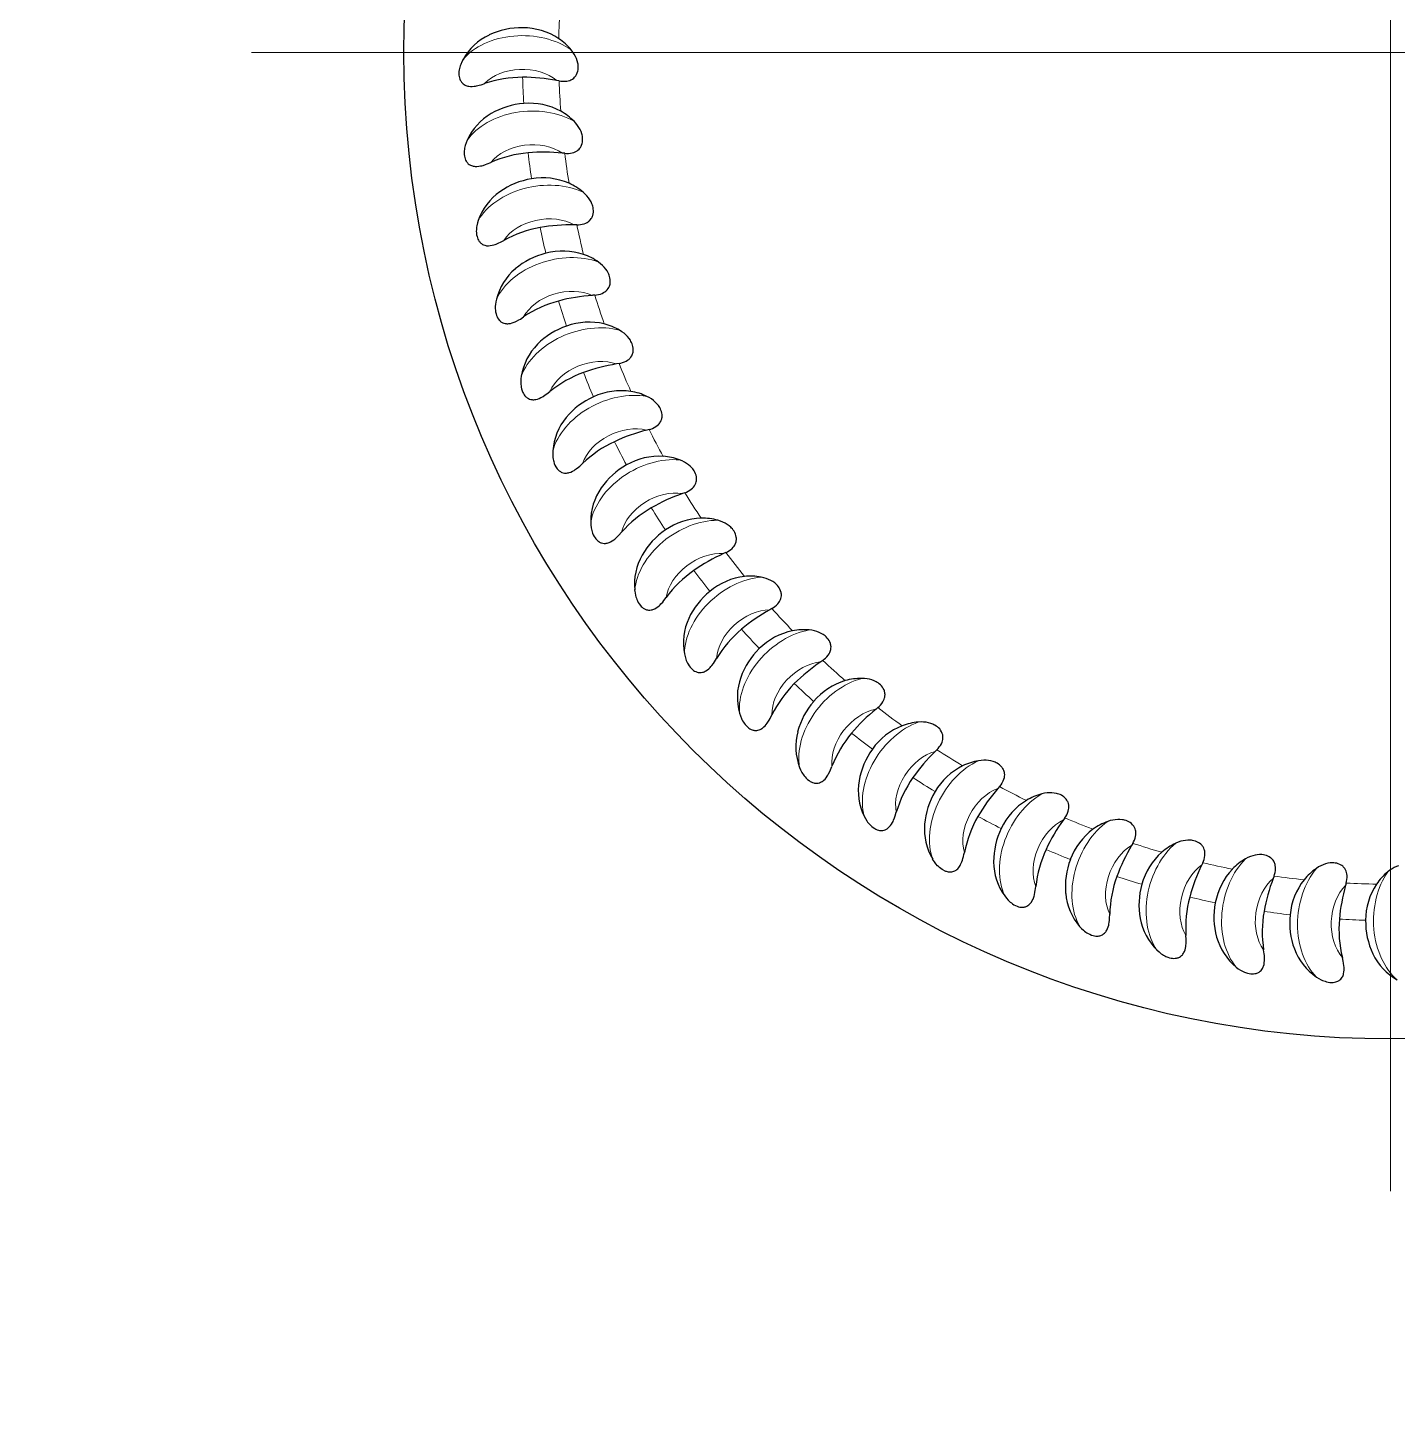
# Model space of a CAD drawing. Extents: x 89 to 647, y -82 to 440.
# Drawn here: x 433.11 to 479.1, y 183.34 to 229.93 of the extents above; entities that cross this region are included whole.
import ezdxf

# ---------------------------------------------------------------- set-up
doc = ezdxf.new("R2010")
doc.units = 0
doc.header["$LTSCALE"] = 7
doc.header["$MEASUREMENT"] = 0
doc.linetypes.add('DASHDOT', pattern=[18.5, 12, -3, 0.5, -3])
doc.layers.get('0').update_dxf_attribs({"linetype": 'CONTINUOUS', "lineweight": 15})

msp = doc.modelspace()

# ---------------------------------------------------------------- linework, layer by layer
at = {"color": 7, "linetype": 'DASHDOT', "lineweight": 13}
for p, q in [((478.872, 274.861), (478.872, 183.341)), ((524.632, 229.101), (433.112, 229.101))]:
    msp.add_line(p, q, dxfattribs=at)
at = {"color": 7, "lineweight": 30, "ltscale": 0.002044}
for p, q in [((450.959, 228.146), (450.879, 228.16)), ((451.149, 225.717), (451.067, 225.724)), ((459.81, 208.688), (459.743, 208.641)), ((461.662, 207.104), (461.599, 207.052)), ((465.743, 204.45), (465.691, 204.387)), ((467.941, 203.4), (467.895, 203.332))]:
    msp.add_line(p, q, dxfattribs=at)
at = {"color": 7, "lineweight": 30, "ltscale": 0.002045}
for p, q in [((451.549, 223.313), (451.467, 223.313)), ((452.158, 220.954), (452.076, 220.947)), ((452.969, 218.657), (452.889, 218.642)), ((455.177, 214.317), (455.1, 214.289)), ((456.555, 212.308), (456.481, 212.274)), ((458.104, 210.427), (458.033, 210.386)), ((470.223, 202.545), (470.182, 202.474)), ((472.57, 201.892), (472.536, 201.818)), ((474.966, 201.446), (474.938, 201.369)), ((477.391, 201.211), (477.37, 201.132))]:
    msp.add_line(p, q, dxfattribs=at)
at = {"color": 7, "lineweight": 30, "ltscale": 0.002046}
for p, q in [((453.978, 216.439), (453.899, 216.417)), ((463.644, 205.688), (463.587, 205.63))]:
    msp.add_line(p, q, dxfattribs=at)
at = {"color": 7, "lineweight": 30}
for points in [[(447.73, 228.869), (447.687, 228.787), (447.651, 228.702), (447.635, 228.657), (447.622, 228.613), (447.611, 228.568), (447.602, 228.523), (447.594, 228.462), (447.591, 228.4), (447.593, 228.34), (447.599, 228.295), (447.608, 228.252), (447.621, 228.21), (447.638, 228.17), (447.651, 228.146), (447.666, 228.122), (447.682, 228.101), (447.699, 228.081), (447.73, 228.051), (447.764, 228.026), (447.801, 228.005), (447.829, 227.993), (447.859, 227.983), (447.889, 227.975), (447.92, 227.969), (447.98, 227.963), (448.04, 227.963), (448.1, 227.968), (448.144, 227.974), (448.187, 227.982), (448.272, 228.002), (448.334, 228.019), (448.457, 228.059)], [(450.959, 228.146), (451.019, 228.138), (451.081, 228.134), (451.147, 228.134), (451.211, 228.14), (451.265, 228.151), (451.313, 228.165), (451.353, 228.181), (451.381, 228.196), (451.405, 228.211), (451.446, 228.241), (451.478, 228.271), (451.497, 228.293), (451.513, 228.315), (451.53, 228.34), (451.545, 228.367), (451.568, 228.418), (451.583, 228.469), (451.593, 228.52), (451.598, 228.57), (451.599, 228.621), (451.596, 228.671), (451.592, 228.709), (451.585, 228.747), (451.565, 228.824), (451.539, 228.897), (451.506, 228.97), (451.465, 229.043), (451.417, 229.116), (451.361, 229.189)], [(451.149, 225.717), (451.208, 225.714), (451.271, 225.715), (451.337, 225.721), (451.4, 225.733), (451.453, 225.748), (451.499, 225.767), (451.538, 225.786), (451.564, 225.803), (451.587, 225.82), (451.625, 225.854), (451.654, 225.887), (451.671, 225.91), (451.686, 225.933), (451.701, 225.96), (451.713, 225.988), (451.731, 226.041), (451.742, 226.093), (451.748, 226.145), (451.748, 226.195), (451.745, 226.246), (451.738, 226.295), (451.73, 226.333), (451.72, 226.37), (451.693, 226.445), (451.661, 226.516), (451.621, 226.586), (451.575, 226.655), (451.52, 226.723), (451.458, 226.791)], [(447.868, 226.156), (447.833, 226.07), (447.804, 225.982), (447.793, 225.937), (447.783, 225.891), (447.776, 225.845), (447.771, 225.8), (447.768, 225.738), (447.771, 225.677), (447.778, 225.616), (447.788, 225.572), (447.801, 225.53), (447.818, 225.489), (447.838, 225.451), (447.853, 225.428), (447.87, 225.406), (447.887, 225.386), (447.907, 225.367), (447.94, 225.341), (447.976, 225.319), (448.014, 225.302), (448.044, 225.292), (448.074, 225.284), (448.105, 225.279), (448.137, 225.275), (448.196, 225.275), (448.256, 225.28), (448.316, 225.29), (448.359, 225.3), (448.401, 225.311), (448.485, 225.339), (448.545, 225.362), (448.663, 225.412)], [(451.549, 223.313), (451.609, 223.316), (451.671, 223.323), (451.736, 223.334), (451.798, 223.351), (451.85, 223.371), (451.894, 223.393), (451.931, 223.417), (451.956, 223.436), (451.977, 223.454), (452.012, 223.491), (452.038, 223.527), (452.053, 223.551), (452.066, 223.576), (452.078, 223.604), (452.088, 223.632), (452.101, 223.687), (452.108, 223.74), (452.109, 223.792), (452.105, 223.842), (452.097, 223.892), (452.085, 223.941), (452.074, 223.978), (452.061, 224.014), (452.028, 224.086), (451.99, 224.154), (451.944, 224.22), (451.892, 224.285), (451.832, 224.349), (451.764, 224.41)], [(448.243, 223.465), (448.215, 223.377), (448.194, 223.286), (448.187, 223.24), (448.181, 223.193), (448.178, 223.148), (448.177, 223.102), (448.18, 223.04), (448.187, 222.979), (448.2, 222.92), (448.214, 222.877), (448.231, 222.835), (448.251, 222.797), (448.274, 222.76), (448.291, 222.739), (448.31, 222.718), (448.329, 222.7), (448.35, 222.683), (448.385, 222.659), (448.423, 222.64), (448.463, 222.627), (448.493, 222.619), (448.524, 222.614), (448.556, 222.612), (448.587, 222.611), (448.647, 222.616), (448.706, 222.626), (448.765, 222.641), (448.806, 222.655), (448.847, 222.67), (448.928, 222.705), (448.986, 222.733), (449.1, 222.793)], [(452.158, 220.954), (452.217, 220.962), (452.279, 220.974), (452.342, 220.991), (452.402, 221.014), (452.452, 221.038), (452.494, 221.064), (452.528, 221.09), (452.552, 221.111), (452.572, 221.132), (452.603, 221.172), (452.626, 221.209), (452.639, 221.235), (452.649, 221.26), (452.659, 221.29), (452.666, 221.319), (452.675, 221.374), (452.677, 221.428), (452.673, 221.479), (452.665, 221.529), (452.653, 221.578), (452.637, 221.626), (452.623, 221.662), (452.606, 221.697), (452.567, 221.766), (452.523, 221.83), (452.472, 221.892), (452.414, 221.952), (452.349, 222.01), (452.276, 222.065)], [(448.851, 220.817), (448.831, 220.727), (448.818, 220.635), (448.814, 220.588), (448.813, 220.541), (448.814, 220.495), (448.817, 220.449), (448.825, 220.388), (448.838, 220.328), (448.856, 220.27), (448.873, 220.228), (448.893, 220.189), (448.917, 220.152), (448.943, 220.118), (448.962, 220.098), (448.982, 220.079), (449.003, 220.062), (449.025, 220.047), (449.063, 220.027), (449.102, 220.011), (449.143, 220.001), (449.174, 219.996), (449.205, 219.994), (449.236, 219.994), (449.268, 219.996), (449.327, 220.006), (449.385, 220.021), (449.442, 220.042), (449.482, 220.059), (449.522, 220.078), (449.599, 220.119), (449.655, 220.152), (449.763, 220.222)], [(452.969, 218.657), (453.028, 218.67), (453.088, 218.687), (453.15, 218.71), (453.208, 218.737), (453.255, 218.766), (453.295, 218.795), (453.327, 218.825), (453.348, 218.848), (453.366, 218.87), (453.394, 218.912), (453.414, 218.952), (453.424, 218.979), (453.432, 219.005), (453.439, 219.035), (453.444, 219.064), (453.448, 219.12), (453.445, 219.174), (453.437, 219.225), (453.425, 219.274), (453.408, 219.322), (453.388, 219.368), (453.371, 219.402), (453.352, 219.436), (453.307, 219.501), (453.257, 219.561), (453.201, 219.618), (453.138, 219.673), (453.068, 219.725), (452.99, 219.774)], [(449.687, 218.232), (449.675, 218.14), (449.67, 218.047), (449.671, 218), (449.673, 217.954), (449.678, 217.908), (449.685, 217.863), (449.699, 217.802), (449.717, 217.744), (449.74, 217.687), (449.761, 217.647), (449.784, 217.61), (449.811, 217.575), (449.84, 217.543), (449.861, 217.525), (449.882, 217.508), (449.905, 217.493), (449.928, 217.48), (449.967, 217.463), (450.008, 217.451), (450.049, 217.444), (450.08, 217.442), (450.112, 217.443), (450.143, 217.446), (450.174, 217.451), (450.232, 217.465), (450.288, 217.486), (450.344, 217.511), (450.382, 217.532), (450.42, 217.554), (450.494, 217.602), (450.546, 217.64), (450.648, 217.719)], [(453.978, 216.439), (454.035, 216.457), (454.094, 216.479), (454.153, 216.507), (454.209, 216.54), (454.253, 216.572), (454.29, 216.605), (454.32, 216.637), (454.339, 216.662), (454.355, 216.686), (454.379, 216.73), (454.395, 216.772), (454.403, 216.799), (454.409, 216.826), (454.414, 216.856), (454.416, 216.886), (454.414, 216.942), (454.407, 216.995), (454.395, 217.046), (454.378, 217.094), (454.358, 217.14), (454.334, 217.184), (454.313, 217.216), (454.291, 217.248), (454.241, 217.309), (454.186, 217.365), (454.125, 217.417), (454.057, 217.466), (453.983, 217.512), (453.901, 217.554)], [(450.745, 215.73), (450.741, 215.637), (450.745, 215.544), (450.749, 215.498), (450.756, 215.451), (450.765, 215.406), (450.776, 215.362), (450.794, 215.303), (450.817, 215.246), (450.845, 215.192), (450.87, 215.154), (450.896, 215.118), (450.926, 215.086), (450.958, 215.057), (450.98, 215.04), (451.003, 215.026), (451.027, 215.013), (451.051, 215.002), (451.091, 214.988), (451.133, 214.98), (451.175, 214.977), (451.206, 214.977), (451.237, 214.981), (451.268, 214.986), (451.299, 214.994), (451.355, 215.014), (451.41, 215.039), (451.462, 215.069), (451.499, 215.093), (451.535, 215.118), (451.604, 215.172), (451.653, 215.215), (451.747, 215.302)], [(455.177, 214.317), (455.232, 214.34), (455.288, 214.368), (455.345, 214.401), (455.397, 214.438), (455.439, 214.474), (455.473, 214.51), (455.499, 214.545), (455.517, 214.571), (455.53, 214.596), (455.55, 214.643), (455.563, 214.685), (455.568, 214.713), (455.572, 214.74), (455.574, 214.771), (455.573, 214.801), (455.567, 214.857), (455.555, 214.909), (455.539, 214.958), (455.518, 215.004), (455.493, 215.049), (455.466, 215.091), (455.443, 215.121), (455.418, 215.151), (455.362, 215.207), (455.303, 215.258), (455.238, 215.305), (455.166, 215.348), (455.088, 215.387), (455.003, 215.421)], [(456.555, 212.308), (456.608, 212.336), (456.662, 212.368), (456.716, 212.406), (456.765, 212.448), (456.803, 212.488), (456.834, 212.527), (456.857, 212.563), (456.872, 212.591), (456.883, 212.617), (456.899, 212.665), (456.908, 212.709), (456.911, 212.737), (456.912, 212.764), (456.911, 212.795), (456.908, 212.825), (456.897, 212.88), (456.881, 212.931), (456.86, 212.978), (456.835, 213.023), (456.807, 213.064), (456.776, 213.104), (456.75, 213.132), (456.723, 213.16), (456.663, 213.211), (456.599, 213.256), (456.53, 213.297), (456.455, 213.334), (456.374, 213.366), (456.286, 213.393)], [(452.018, 213.329), (452.022, 213.237), (452.033, 213.144), (452.042, 213.098), (452.053, 213.053), (452.065, 213.008), (452.08, 212.965), (452.104, 212.908), (452.132, 212.853), (452.164, 212.802), (452.192, 212.766), (452.222, 212.733), (452.254, 212.704), (452.288, 212.678), (452.312, 212.663), (452.336, 212.65), (452.36, 212.639), (452.386, 212.631), (452.427, 212.621), (452.469, 212.616), (452.511, 212.616), (452.542, 212.62), (452.573, 212.626), (452.603, 212.634), (452.633, 212.644), (452.687, 212.669), (452.74, 212.699), (452.79, 212.733), (452.824, 212.76), (452.857, 212.789), (452.922, 212.849), (452.967, 212.895), (453.053, 212.99)], [(458.104, 210.427), (458.154, 210.459), (458.205, 210.496), (458.255, 210.539), (458.3, 210.585), (458.335, 210.627), (458.362, 210.669), (458.382, 210.707), (458.394, 210.736), (458.404, 210.763), (458.415, 210.813), (458.42, 210.857), (458.421, 210.885), (458.42, 210.913), (458.416, 210.943), (458.41, 210.973), (458.395, 211.026), (458.374, 211.076), (458.349, 211.121), (458.32, 211.163), (458.289, 211.202), (458.254, 211.239), (458.226, 211.265), (458.196, 211.29), (458.132, 211.336), (458.065, 211.375), (457.992, 211.41), (457.914, 211.44), (457.831, 211.465), (457.741, 211.484)], [(453.494, 211.049), (453.507, 210.957), (453.526, 210.866), (453.539, 210.821), (453.553, 210.776), (453.57, 210.733), (453.588, 210.691), (453.617, 210.637), (453.65, 210.585), (453.686, 210.536), (453.717, 210.503), (453.749, 210.473), (453.784, 210.446), (453.821, 210.423), (453.845, 210.411), (453.871, 210.4), (453.896, 210.391), (453.922, 210.385), (453.964, 210.378), (454.006, 210.377), (454.048, 210.382), (454.079, 210.388), (454.109, 210.396), (454.138, 210.407), (454.167, 210.42), (454.219, 210.449), (454.269, 210.484), (454.315, 210.522), (454.347, 210.552), (454.378, 210.583), (454.437, 210.649), (454.478, 210.699), (454.555, 210.801)], [(459.81, 208.688), (459.857, 208.725), (459.905, 208.766), (459.951, 208.812), (459.992, 208.862), (460.023, 208.908), (460.047, 208.951), (460.063, 208.991), (460.073, 209.021), (460.08, 209.049), (460.087, 209.099), (460.088, 209.144), (460.086, 209.172), (460.083, 209.199), (460.076, 209.229), (460.068, 209.258), (460.048, 209.311), (460.023, 209.358), (459.994, 209.401), (459.962, 209.44), (459.927, 209.476), (459.889, 209.51), (459.859, 209.533), (459.827, 209.556), (459.759, 209.596), (459.689, 209.629), (459.614, 209.658), (459.533, 209.681), (459.448, 209.698), (459.357, 209.71)], [(455.164, 208.905), (455.185, 208.815), (455.212, 208.726), (455.228, 208.682), (455.247, 208.639), (455.267, 208.598), (455.289, 208.558), (455.322, 208.506), (455.359, 208.457), (455.4, 208.412), (455.433, 208.381), (455.469, 208.354), (455.506, 208.33), (455.544, 208.311), (455.57, 208.3), (455.596, 208.292), (455.622, 208.286), (455.648, 208.281), (455.691, 208.279), (455.733, 208.281), (455.774, 208.289), (455.804, 208.298), (455.833, 208.309), (455.862, 208.323), (455.889, 208.338), (455.939, 208.371), (455.985, 208.41), (456.028, 208.453), (456.057, 208.485), (456.085, 208.519), (456.138, 208.589), (456.174, 208.643), (456.243, 208.752)], [(461.662, 207.104), (461.706, 207.145), (461.749, 207.19), (461.791, 207.24), (461.828, 207.294), (461.855, 207.342), (461.874, 207.387), (461.888, 207.429), (461.895, 207.459), (461.899, 207.488), (461.902, 207.538), (461.899, 207.582), (461.895, 207.611), (461.889, 207.637), (461.88, 207.667), (461.869, 207.695), (461.844, 207.745), (461.815, 207.79), (461.783, 207.83), (461.748, 207.867), (461.71, 207.9), (461.669, 207.93), (461.637, 207.951), (461.603, 207.97), (461.532, 208.004), (461.459, 208.031), (461.382, 208.053), (461.3, 208.069), (461.213, 208.079), (461.121, 208.083)], [(457.015, 206.916), (457.043, 206.828), (457.078, 206.742), (457.098, 206.699), (457.12, 206.658), (457.144, 206.619), (457.169, 206.581), (457.207, 206.532), (457.248, 206.486), (457.293, 206.445), (457.329, 206.417), (457.366, 206.393), (457.405, 206.373), (457.445, 206.357), (457.471, 206.349), (457.498, 206.343), (457.524, 206.338), (457.551, 206.336), (457.594, 206.338), (457.636, 206.344), (457.676, 206.355), (457.705, 206.367), (457.733, 206.38), (457.76, 206.396), (457.786, 206.414), (457.833, 206.452), (457.875, 206.494), (457.915, 206.54), (457.941, 206.575), (457.966, 206.611), (458.012, 206.686), (458.044, 206.742), (458.102, 206.857)], [(463.644, 205.688), (463.685, 205.732), (463.724, 205.781), (463.762, 205.835), (463.794, 205.891), (463.816, 205.941), (463.832, 205.988), (463.841, 206.031), (463.845, 206.062), (463.847, 206.09), (463.846, 206.141), (463.839, 206.185), (463.832, 206.213), (463.824, 206.239), (463.813, 206.267), (463.8, 206.295), (463.77, 206.342), (463.738, 206.385), (463.702, 206.422), (463.663, 206.455), (463.623, 206.485), (463.58, 206.511), (463.546, 206.529), (463.511, 206.545), (463.437, 206.573), (463.362, 206.594), (463.283, 206.609), (463.199, 206.617), (463.112, 206.62), (463.02, 206.615)], [(459.032, 205.095), (459.067, 205.01), (459.109, 204.927), (459.133, 204.887), (459.159, 204.848), (459.186, 204.81), (459.215, 204.775), (459.256, 204.729), (459.301, 204.687), (459.35, 204.65), (459.387, 204.626), (459.427, 204.605), (459.467, 204.588), (459.509, 204.576), (459.536, 204.57), (459.563, 204.566), (459.59, 204.564), (459.616, 204.565), (459.659, 204.57), (459.7, 204.58), (459.739, 204.594), (459.767, 204.608), (459.794, 204.624), (459.82, 204.642), (459.844, 204.662), (459.887, 204.704), (459.925, 204.75), (459.961, 204.8), (459.984, 204.837), (460.005, 204.875), (460.045, 204.953), (460.072, 205.012), (460.12, 205.131)], [(465.784, 205.143), (465.747, 205.177), (465.708, 205.207), (465.667, 205.233), (465.634, 205.251), (465.601, 205.267), (465.532, 205.293), (465.459, 205.314), (465.382, 205.328), (465.302, 205.336), (465.219, 205.337), (465.131, 205.332), (465.04, 205.319)], [(465.784, 205.143), (465.82, 205.102), (465.852, 205.056), (465.866, 205.03), (465.88, 205.001), (465.891, 204.971), (465.9, 204.938), (465.907, 204.897), (465.91, 204.851), (465.908, 204.797), (465.9, 204.749), (465.885, 204.694), (465.859, 204.631), (465.825, 204.568), (465.786, 204.508), (465.743, 204.45)], [(467.941, 203.4), (467.973, 203.45), (468.004, 203.505), (468.031, 203.564), (468.053, 203.625), (468.066, 203.679), (468.073, 203.728), (468.076, 203.771), (468.074, 203.803), (468.071, 203.831), (468.061, 203.88), (468.047, 203.923), (468.035, 203.949), (468.023, 203.973), (468.006, 203.999), (467.989, 204.024), (467.952, 204.066), (467.912, 204.102), (467.87, 204.132), (467.827, 204.158), (467.782, 204.18), (467.735, 204.199), (467.698, 204.211), (467.661, 204.221), (467.583, 204.235), (467.506, 204.242), (467.425, 204.243), (467.342, 204.237), (467.255, 204.225), (467.166, 204.204)], [(461.199, 203.457), (461.242, 203.375), (461.291, 203.297), (461.319, 203.259), (461.348, 203.222), (461.378, 203.187), (461.41, 203.154), (461.455, 203.112), (461.504, 203.075), (461.555, 203.042), (461.595, 203.021), (461.636, 203.004), (461.678, 202.99), (461.72, 202.981), (461.747, 202.978), (461.774, 202.977), (461.801, 202.977), (461.828, 202.98), (461.87, 202.988), (461.91, 203.002), (461.948, 203.02), (461.974, 203.036), (462, 203.055), (462.024, 203.075), (462.046, 203.097), (462.085, 203.142), (462.12, 203.191), (462.151, 203.244), (462.17, 203.283), (462.189, 203.323), (462.221, 203.404), (462.243, 203.465), (462.281, 203.588)], [(470.223, 202.545), (470.25, 202.598), (470.276, 202.655), (470.298, 202.717), (470.315, 202.779), (470.323, 202.834), (470.326, 202.883), (470.324, 202.926), (470.32, 202.958), (470.315, 202.986), (470.3, 203.034), (470.282, 203.075), (470.269, 203.1), (470.254, 203.123), (470.236, 203.148), (470.216, 203.171), (470.175, 203.209), (470.133, 203.241), (470.088, 203.268), (470.043, 203.29), (469.996, 203.308), (469.947, 203.323), (469.91, 203.331), (469.872, 203.338), (469.793, 203.346), (469.715, 203.346), (469.635, 203.34), (469.553, 203.327), (469.468, 203.307), (469.38, 203.279)], [(463.871, 201.642), (463.929, 201.616), (463.959, 201.606), (463.989, 201.597), (464.019, 201.591), (464.049, 201.587), (464.079, 201.585), (464.108, 201.585), (464.146, 201.589), (464.183, 201.597), (464.218, 201.609), (464.243, 201.62), (464.267, 201.633), (464.289, 201.647), (464.311, 201.663), (464.346, 201.694), (464.377, 201.73), (464.405, 201.768), (464.424, 201.798), (464.442, 201.83), (464.464, 201.876), (464.484, 201.924), (464.503, 201.978), (464.52, 202.034), (464.537, 202.102), (464.553, 202.17), (464.567, 202.239)], [(472.57, 201.892), (472.593, 201.947), (472.614, 202.006), (472.63, 202.07), (472.641, 202.134), (472.645, 202.188), (472.644, 202.238), (472.638, 202.281), (472.631, 202.312), (472.623, 202.339), (472.605, 202.386), (472.583, 202.425), (472.568, 202.449), (472.551, 202.471), (472.53, 202.494), (472.509, 202.515), (472.465, 202.55), (472.42, 202.578), (472.373, 202.601), (472.326, 202.619), (472.277, 202.633), (472.228, 202.643), (472.19, 202.648), (472.152, 202.652), (472.073, 202.653), (471.995, 202.646), (471.916, 202.633), (471.834, 202.613), (471.752, 202.585), (471.667, 202.55)], [(463.871, 201.642), (463.823, 201.669), (463.776, 201.701), (463.731, 201.736), (463.699, 201.764), (463.669, 201.794), (463.612, 201.857), (463.56, 201.925), (463.53, 201.969), (463.501, 202.015)], [(474.966, 201.446), (474.984, 201.503), (474.999, 201.564), (475.01, 201.629), (475.015, 201.693), (475.014, 201.748), (475.008, 201.797), (474.999, 201.84), (474.99, 201.87), (474.98, 201.896), (474.957, 201.942), (474.932, 201.979), (474.914, 202.001), (474.896, 202.021), (474.873, 202.042), (474.85, 202.061), (474.804, 202.092), (474.756, 202.117), (474.708, 202.135), (474.659, 202.149), (474.609, 202.159), (474.559, 202.165), (474.521, 202.167), (474.482, 202.167), (474.404, 202.161), (474.327, 202.148), (474.249, 202.127), (474.17, 202.1), (474.09, 202.065), (474.008, 202.023)], [(477.391, 201.211), (477.404, 201.269), (477.414, 201.331), (477.419, 201.397), (477.419, 201.461), (477.413, 201.516), (477.403, 201.565), (477.39, 201.606), (477.378, 201.635), (477.365, 201.661), (477.339, 201.704), (477.311, 201.738), (477.291, 201.759), (477.271, 201.778), (477.247, 201.797), (477.222, 201.814), (477.173, 201.84), (477.123, 201.861), (477.074, 201.875), (477.024, 201.885), (476.974, 201.89), (476.923, 201.891), (476.885, 201.89), (476.847, 201.886), (476.769, 201.874), (476.693, 201.854), (476.617, 201.827), (476.541, 201.793), (476.464, 201.752), (476.387, 201.702)], [(479.15, 201.794), (479.076, 201.768), (479.003, 201.734), (478.93, 201.694), (478.857, 201.646), (478.784, 201.589)], [(465.921, 200.778), (465.977, 200.705), (466.039, 200.636), (466.073, 200.603), (466.108, 200.572), (466.144, 200.543), (466.181, 200.516), (466.233, 200.483), (466.287, 200.454), (466.343, 200.431), (466.386, 200.417), (466.429, 200.407), (466.473, 200.401), (466.516, 200.4), (466.543, 200.401), (466.571, 200.404), (466.597, 200.41), (466.623, 200.417), (466.662, 200.433), (466.7, 200.453), (466.734, 200.477), (466.757, 200.498), (466.779, 200.52), (466.799, 200.545), (466.818, 200.57), (466.848, 200.621), (466.873, 200.676), (466.895, 200.733), (466.907, 200.775), (466.918, 200.817), (466.937, 200.903), (466.947, 200.967), (466.963, 201.094)], [(468.438, 199.757), (468.501, 199.689), (468.569, 199.626), (468.605, 199.596), (468.643, 199.568), (468.681, 199.542), (468.72, 199.518), (468.775, 199.49), (468.832, 199.466), (468.89, 199.448), (468.933, 199.438), (468.978, 199.432), (469.021, 199.43), (469.064, 199.432), (469.092, 199.436), (469.118, 199.442), (469.144, 199.449), (469.169, 199.459), (469.208, 199.478), (469.243, 199.501), (469.275, 199.528), (469.296, 199.551), (469.316, 199.575), (469.334, 199.601), (469.35, 199.628), (469.376, 199.682), (469.397, 199.738), (469.413, 199.797), (469.422, 199.84), (469.429, 199.883), (469.44, 199.97), (469.444, 200.035), (469.449, 200.163)], [(471.036, 198.959), (471.104, 198.897), (471.177, 198.84), (471.216, 198.813), (471.256, 198.789), (471.296, 198.766), (471.337, 198.746), (471.394, 198.723), (471.453, 198.704), (471.512, 198.69), (471.557, 198.684), (471.601, 198.682), (471.645, 198.684), (471.688, 198.69), (471.714, 198.696), (471.741, 198.704), (471.766, 198.714), (471.79, 198.726), (471.826, 198.748), (471.859, 198.774), (471.889, 198.804), (471.908, 198.829), (471.926, 198.855), (471.941, 198.882), (471.955, 198.91), (471.976, 198.966), (471.992, 199.024), (472.003, 199.084), (472.008, 199.127), (472.011, 199.171), (472.014, 199.259), (472.014, 199.324), (472.007, 199.452)], [(473.692, 198.391), (473.766, 198.335), (473.844, 198.284), (473.885, 198.261), (473.927, 198.24), (473.969, 198.221), (474.011, 198.205), (474.07, 198.186), (474.13, 198.173), (474.19, 198.165), (474.235, 198.163), (474.28, 198.164), (474.323, 198.17), (474.365, 198.18), (474.392, 198.188), (474.417, 198.198), (474.441, 198.21), (474.464, 198.224), (474.498, 198.249), (474.529, 198.279), (474.556, 198.311), (474.573, 198.337), (474.588, 198.364), (474.601, 198.393), (474.613, 198.422), (474.629, 198.48), (474.639, 198.539), (474.645, 198.6), (474.646, 198.643), (474.646, 198.687), (474.641, 198.775), (474.635, 198.839), (474.617, 198.966)], [(476.389, 198.056), (476.467, 198.007), (476.549, 197.963), (476.592, 197.944), (476.635, 197.927), (476.679, 197.912), (476.723, 197.899), (476.783, 197.886), (476.844, 197.877), (476.905, 197.874), (476.949, 197.876), (476.994, 197.882), (477.037, 197.891), (477.078, 197.904), (477.103, 197.915), (477.127, 197.928), (477.15, 197.942), (477.172, 197.957), (477.204, 197.986), (477.232, 198.017), (477.256, 198.052), (477.271, 198.079), (477.283, 198.108), (477.294, 198.137), (477.303, 198.168), (477.314, 198.226), (477.319, 198.286), (477.319, 198.347), (477.317, 198.391), (477.313, 198.434), (477.301, 198.521), (477.289, 198.585), (477.26, 198.71)]]:
    msp.add_lwpolyline(points, dxfattribs=at)
msp.add_circle((478.872, 229.101), 33.125, dxfattribs=at)
at = {"color": 7, "lineweight": 13}
for radius, start, end in [(27.929, 176.9596, 179.0478), (29.151, 181.6342, 183.3658), (27.929, 181.9596, 184.0478), (29.151, 186.6343, 188.3658), (27.929, 186.9596, 189.0478), (29.151, 191.6343, 193.3658), (27.929, 191.9596, 194.0478), (27.929, 196.9596, 199.0478), (29.151, 196.6343, 198.3658), (27.929, 201.9596, 204.0478), (29.151, 201.6343, 203.3658), (27.929, 206.9596, 209.0478), (29.151, 206.6342, 208.3658), (27.929, 211.9596, 214.0478), (29.151, 211.6342, 213.3658), (27.929, 216.9596, 219.0478), (29.151, 216.6342, 218.3658), (27.929, 221.9596, 224.0478), (29.151, 221.6342, 223.3658), (27.929, 226.9596, 229.0478), (29.151, 226.6342, 228.3658), (27.929, 231.9596, 234.0478), (29.151, 231.6342, 233.3658), (27.929, 236.9596, 239.0478), (29.151, 236.6342, 238.3658), (27.929, 241.9596, 244.0478), (29.151, 241.6342, 243.3658), (27.929, 246.9596, 249.0478), (29.151, 246.6342, 248.3658), (27.929, 251.9596, 254.0478), (27.929, 256.9596, 259.0478), (29.151, 251.6342, 253.3658), (27.929, 261.9596, 264.0478), (27.929, 266.9596, 269.0478), (29.151, 256.6342, 258.3658), (29.151, 261.6342, 263.3658), (29.151, 266.6342, 268.3658)]:
    msp.add_arc((478.872, 229.101), radius, start, end, dxfattribs=at)
at = {"color": 7, "lineweight": 30}
for centre, radius, start, end in [((449.693, 227.372), 2.56, 89.1003, 115.0846), ((449.726, 227.715), 2.217, 56.5782, 89.8214), ((449.455, 227.9), 1.979, 115.3509, 150.6827), ((449.858, 227.952), 1.947, 39.4451, 55.9675), ((449.729, 224.326), 3.943, 89.944, 108.8238), ((449.731, 222.209), 6.061, 79.0817, 89.9804), ((449.955, 224.836), 2.559, 94.1091, 120.1046), ((449.958, 225.18), 2.217, 61.572, 94.8178), ((449.672, 225.341), 1.979, 120.3509, 155.6827), ((450.068, 225.428), 1.947, 44.4451, 60.9675), ((450.256, 221.804), 3.943, 94.944, 113.8238), ((450.442, 219.695), 6.061, 84.0817, 94.9804), ((450.436, 222.331), 2.56, 99.1003, 125.0846), ((450.409, 222.675), 2.217, 66.5782, 99.8214), ((450.498, 222.931), 1.947, 49.4451, 65.9675), ((450.112, 222.809), 1.981, 125.3715, 160.6704), ((451.001, 219.338), 3.943, 99.944, 118.8238), ((451.37, 217.253), 6.061, 89.0817, 99.9804), ((451.135, 219.878), 2.56, 104.1003, 130.0846), ((451.078, 220.219), 2.217, 71.5782, 104.8214), ((451.144, 220.482), 1.947, 54.4451, 70.9675), ((450.769, 220.327), 1.979, 130.3509, 165.6827), ((452.508, 214.901), 6.061, 94.0817, 104.9804), ((451.958, 216.946), 3.943, 104.944, 123.8238), ((452.044, 217.496), 2.56, 109.1003, 135.0846), ((451.958, 217.83), 2.217, 76.5782, 109.8214), ((452, 218.098), 1.947, 59.4451, 75.9675), ((451.642, 217.911), 1.981, 135.3715, 170.6704), ((453.845, 212.658), 6.061, 99.0817, 109.9804), ((453.12, 214.647), 3.943, 109.944, 128.8238), ((453.043, 215.527), 2.217, 81.5782, 114.8214), ((453.062, 215.798), 1.947, 64.4451, 80.9675), ((453.157, 215.202), 2.56, 114.1003, 140.0846), ((452.721, 215.58), 1.981, 140.3715, 175.6704), ((455.374, 210.539), 6.061, 104.0817, 114.9804), ((454.477, 212.457), 3.943, 114.944, 133.8238), ((454.324, 213.327), 2.217, 86.5782, 119.8214), ((454.319, 213.599), 1.947, 69.4451, 85.9675), ((454.466, 213.015), 2.559, 119.1091, 145.1046), ((453.999, 213.352), 1.981, 145.3715, 180.6704), ((457.081, 208.562), 6.061, 109.0817, 119.9804), ((456.021, 210.394), 3.943, 119.944, 138.8238), ((455.792, 211.248), 2.217, 91.5782, 124.8214), ((455.764, 211.518), 1.947, 74.4451, 90.9675), ((455.962, 210.948), 2.56, 124.1003, 150.0846), ((455.464, 211.245), 1.979, 150.3509, 185.6827), ((458.954, 206.74), 6.061, 114.0817, 124.9804), ((457.738, 208.474), 3.943, 124.944, 143.8238), ((457.436, 209.304), 2.217, 96.572, 129.8178), ((457.384, 209.571), 1.947, 79.4451, 95.9674), ((457.631, 209.02), 2.56, 129.1003, 155.0846), ((460.979, 205.09), 6.061, 119.0817, 129.9804), ((457.11, 209.272), 1.979, 155.3509, 190.6827), ((459.616, 206.71), 3.943, 129.944, 148.8238), ((459.243, 207.511), 2.217, 101.5782, 134.8214), ((459.168, 207.772), 1.947, 84.4451, 100.9675), ((459.462, 207.245), 2.56, 134.1003, 160.0846), ((463.14, 203.621), 6.061, 124.0817, 134.9804), ((458.92, 207.451), 1.979, 160.3509, 195.6827), ((461.641, 205.117), 3.943, 134.944, 153.8238), ((461.199, 205.883), 2.217, 106.5782, 139.8214), ((461.102, 206.136), 1.947, 89.4451, 105.9675), ((461.441, 205.636), 2.56, 139.1003, 165.0846), ((465.42, 202.347), 6.061, 129.0817, 139.9804), ((463.29, 204.431), 2.217, 111.5782, 144.8214), ((463.171, 204.675), 1.947, 94.4451, 110.9675), ((460.883, 205.794), 1.979, 165.3509, 200.6827), ((463.797, 203.707), 3.943, 139.944, 158.8239), ((463.552, 204.206), 2.56, 144.1003, 170.0846), ((467.803, 201.276), 6.061, 134.0817, 144.9804), ((465.499, 203.166), 2.217, 116.5782, 149.8214), ((465.36, 203.399), 1.947, 99.4451, 115.9675), ((462.985, 204.316), 1.981, 170.3715, 205.6704), ((466.068, 202.489), 3.943, 144.944, 163.8238), ((465.78, 202.966), 2.56, 149.1003, 175.0846), ((470.27, 200.418), 6.061, 139.0817, 149.9804), ((467.651, 202.319), 1.947, 104.4451, 120.9675), ((467.811, 202.1), 2.217, 121.5782, 154.8214), ((465.204, 203.025), 1.979, 175.3509, 210.6827), ((468.436, 201.475), 3.943, 149.944, 168.8238), ((472.803, 199.777), 6.061, 144.0817, 154.9804), ((470.028, 201.443), 1.947, 109.4451, 125.9675), ((468.108, 201.924), 2.56, 154.1003, 180.0846), ((470.206, 201.238), 2.217, 126.5782, 159.8214), ((470.883, 200.67), 3.943, 154.944, 173.8238), ((475.382, 199.36), 6.061, 149.0817, 159.9804), ((472.667, 200.589), 2.217, 131.5782, 164.8214), ((472.472, 200.777), 1.947, 114.4451, 130.9675), ((467.528, 201.933), 1.979, 180.3509, 215.6827), ((470.517, 201.09), 2.56, 159.1003, 185.0846), ((477.987, 199.169), 6.061, 154.0817, 164.9804), ((474.965, 200.327), 1.947, 119.4451, 135.9675), ((473.392, 200.082), 3.943, 159.944, 178.8238), ((475.176, 200.157), 2.217, 136.572, 169.8178), ((480.599, 199.205), 6.061, 159.0817, 169.9804), ((477.713, 199.945), 2.217, 141.5782, 174.8214), ((477.488, 200.096), 1.947, 124.4451, 140.9675), ((480.021, 200.086), 1.947, 129.4451, 145.9675), ((469.939, 201.047), 1.979, 185.3509, 220.6827), ((472.989, 200.469), 2.559, 164.1091, 190.1046), ((483.198, 199.47), 6.061, 164.0817, 174.9804), ((480.258, 199.955), 2.217, 146.5782, 179.8214), ((475.941, 199.715), 3.943, 164.944, 183.8238), ((475.508, 200.064), 2.56, 169.1003, 195.0846), ((472.419, 200.376), 1.979, 190.3509, 225.6827), ((478.514, 199.571), 3.943, 169.944, 188.8238), ((478.051, 199.882), 2.559, 174.1091, 200.1046), ((481.089, 199.652), 3.943, 174.944, 193.8238), ((480.602, 199.921), 2.56, 179.1003, 205.0846), ((474.947, 199.922), 1.979, 195.3509, 230.6827), ((477.505, 199.691), 1.979, 200.3509, 235.6827), ((480.074, 199.685), 1.981, 205.3715, 240.6704)]:
    msp.add_arc(centre, radius, start, end, dxfattribs=at)
at = {"color": 7, "lineweight": 13}
for centre, major_axis, start_param, end_param in [((449.722, 228.023), (-2.325, 0), 3.930313, 5.742052), ((449.722, 227.457), (-1.525, 0), 3.851702, 5.691338), ((449.927, 225.486), (-2.316, -0.203), 3.930313, 5.742052), ((449.977, 224.923), (-1.519, -0.133), 3.851702, 5.691338), ((450.353, 222.977), (-2.29, -0.404), 3.930313, 5.742052), ((450.451, 222.42), (-1.502, -0.265), 3.851702, 5.691338), ((450.995, 220.515), (-2.246, -0.602), 3.930313, 5.742052), ((451.141, 219.968), (-1.473, -0.395), 3.851702, 5.691338), ((451.849, 218.118), (-2.185, -0.795), 3.930313, 5.742052), ((452.043, 217.586), (-1.433, -0.522), 3.851702, 5.691338), ((452.909, 215.804), (-2.107, -0.983), 3.930313, 5.742052), ((453.148, 215.292), (-1.382, -0.645), 3.851702, 5.691338), ((454.167, 213.592), (-2.013, -1.163), 3.930313, 5.742052), ((454.45, 213.102), (-1.321, -0.763), 3.851702, 5.691338), ((455.613, 211.498), (-1.905, -1.334), 3.930313, 5.742052), ((455.937, 211.034), (-1.249, -0.875), 3.851702, 5.691338), ((457.235, 209.538), (-1.781, -1.494), 3.930313, 5.742052), ((457.599, 209.104), (-1.168, -0.98), 3.851702, 5.691338), ((459.023, 207.726), (-1.644, -1.644), 3.930313, 5.742052), ((459.423, 207.326), (-1.078, -1.078), 3.851702, 5.691338), ((460.961, 206.078), (-1.495, -1.781), 3.930313, 5.742052), ((461.395, 205.714), (-0.98, -1.168), 3.851702, 5.691338), ((463.036, 204.604), (-1.334, -1.905), 3.930313, 5.742052), ((463.499, 204.28), (-0.875, -1.249), 3.851702, 5.691338), ((465.231, 203.317), (-1.162, -2.014), 3.930313, 5.742052), ((465.721, 203.034), (-0.763, -1.321), 3.851702, 5.691338), ((467.53, 202.226), (-0.983, -2.107), 3.930313, 5.742052), ((468.043, 201.987), (-0.644, -1.382), 3.851702, 5.691338), ((469.916, 201.34), (-0.795, -2.185), 3.930313, 5.742052), ((470.447, 201.147), (-0.522, -1.433), 3.851702, 5.691338), ((472.369, 200.665), (-0.602, -2.246), 3.930313, 5.742052), ((472.916, 200.519), (-0.395, -1.473), 3.851702, 5.691338), ((474.873, 200.207), (-0.404, -2.29), 3.930313, 5.742052), ((475.43, 200.108), (-0.265, -1.502), 3.851702, 5.691338), ((477.406, 199.968), (-0.203, -2.316), 3.930313, 5.742052), ((479.951, 199.951), (0, -2.325), 3.930313, 5.742052), ((477.97, 199.919), (-0.133, -1.519), 3.851702, 5.691338)]:
    msp.add_ellipse(centre, major_axis=major_axis, ratio=0.707107, start_param=start_param, end_param=end_param, dxfattribs=at)

doc.saveas('drawing.dxf')
